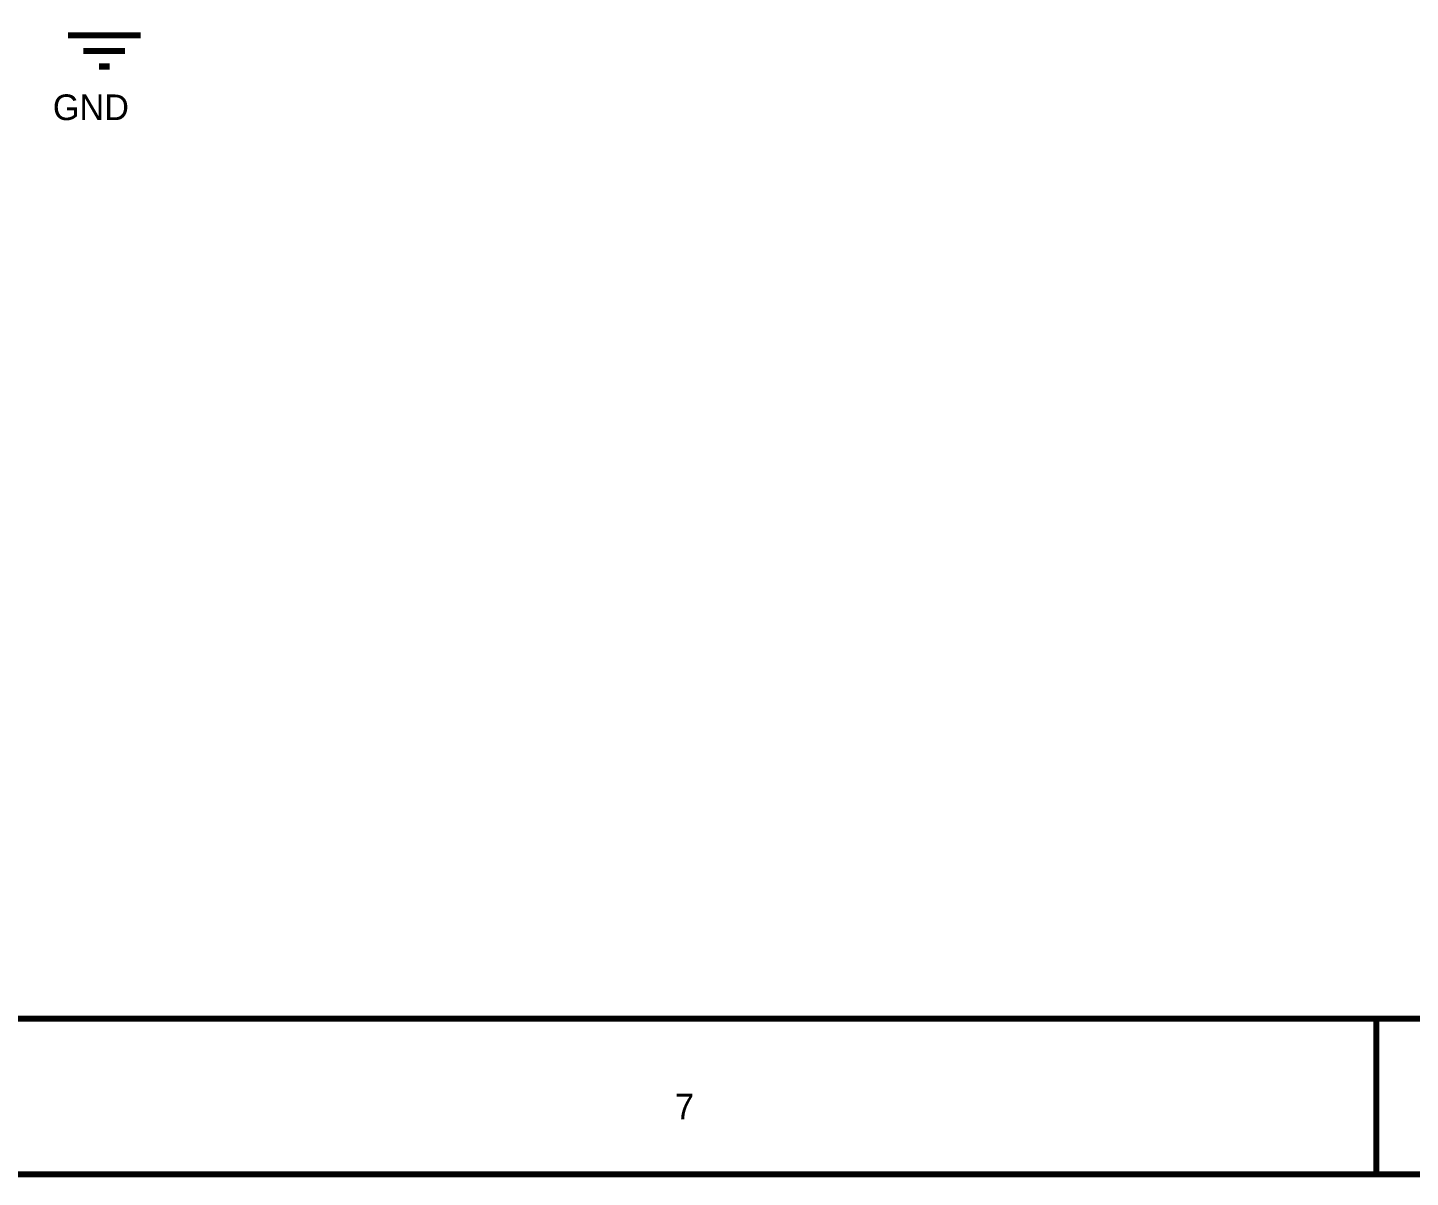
# Model space of a CAD drawing. Header units: millimetres. Extents: x 0 to 800, y 0 to 567.
# Drawn here: x 400.7 to 468.4, y -0.1 to 56.1 of the extents above; entities that cross this region are included whole.
import ezdxf

# ---------------------------------------------------------------- set-up
doc = ezdxf.new("R2010")
doc.units = ezdxf.units.MM
doc.layers.add('Sheet', color=255, linetype='Continuous')

msp = doc.modelspace()

# ---------------------------------------------------------------- linework, layer by layer
at = {"layer": 'Sheet'}
for points, const_width in [([(0, 566.375), (800.1, 566.375), (800.1, 0), (0, 0), (0, 566.375)], 0.3), ([(0, 566.375), (0, 0), (800.1, 0), (800.1, 566.375), (0, 566.375), (0, 566.375)], 0.0991), ([(7.661, 558.76), (792.484, 558.76), (792.484, 7.616), (7.661, 7.616), (7.661, 558.76)], 0.3), ([(7.661, 558.76), (7.661, 7.616), (792.484, 7.616), (792.484, 558.76), (7.661, 558.76), (7.661, 558.76)], 0.0991)]:
    msp.add_lwpolyline(points, close=True, dxfattribs=dict(at, const_width=const_width))
at = {"layer": 'Sheet', "const_width": 0.3}
for points in [[(402.671, 55.751), (406.232, 55.751)], [(403.432, 54.989), (405.471, 54.989)], [(404.194, 54.227), (404.709, 54.227)], [(466.732, 0), (466.732, 7.616)]]:
    msp.add_lwpolyline(points, dxfattribs=at)

# ---------------------------------------------------------------- texts
at = {"layer": 'Sheet'}
for s, height, p in [('GND', 1.2543, (401.932, 51.607)), ('7', 1.254, (432.394, 2.688))]:
    msp.add_text(s, height=height, dxfattribs=at).set_placement(p)

doc.saveas('drawing.dxf')
